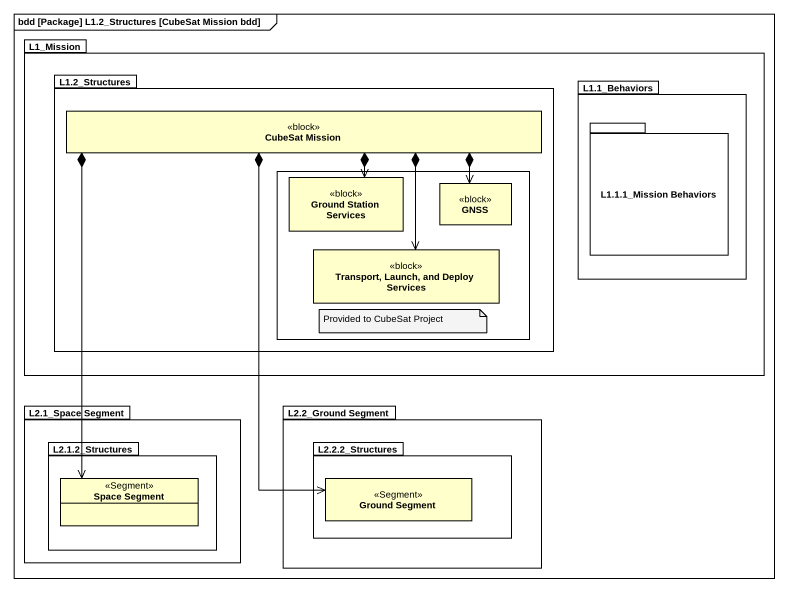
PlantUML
@startuml
mainframe bdd [Package] L1.2_Structures [CubeSat Mission bdd]
hide circle
hide empty members
package L1_Mission {
  package "L1.2_Structures" as L1_2_Structures {
    class "CubeSat Mission" as CubeSat_Mission <<block>>
    rectangle " " as rectangle1 {
      class "Ground Station Services" as Ground_Station_Services <<block>>
      class GNSS <<block>>
      class "Transport, Launch, and Deploy Services" as Transport_Launch_and_Deploy <<block>>
    }
  }
  package "L1.1_Behaviors" as L1_1_Behaviors {
    package "L1.1.1_Mission Behaviors" as L1_1_1_Mission_Behaviors {
    }
  }
}
package "L2.1_Space Segment" as L2_1_Space_Segment {
  package "L2.1.2_Structures" as L2_1_2_Structures {
    class "Space Segment" as Space_Segment <<Segment>>
  }
}
package "L2.2_Ground Segment" as L2_2_Ground_Segment {
  package "L2.2.2_Structures" as L2_2_2_Structures {
    class "Ground Segment" as Ground_Segment <<Segment>>
  }
}
CubeSat_Mission *--> Ground_Station_Services
CubeSat_Mission *-right-> GNSS
CubeSat_Mission *--> Transport_Launch_and_Deploy
CubeSat_Mission *--> Space_Segment
CubeSat_Mission *--> Ground_Segment
note as N1
  Provided to CubeSat Project
end note
@enduml
